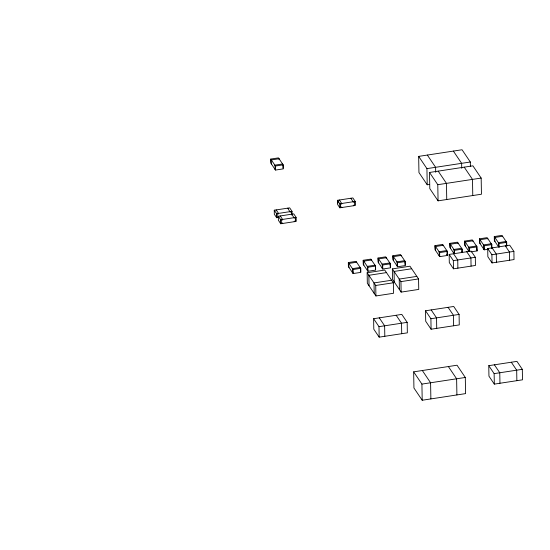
<?xml version="1.0" encoding="UTF-8"?>
<svg xmlns="http://www.w3.org/2000/svg" width="550" height="550" viewBox="0 0 550 550"><rect width="100%" height="100%" fill="white"/><g stroke="black" fill="none" stroke-linecap="round" stroke-linejoin="round"><path stroke-width="0.82" d="M270.751 159.06L278.465 157.877L283.168 164.842L283.236 168.884L275.522 170.06L270.82 163.096L270.751 159.06L275.454 166.024L275.522 170.06M275.454 166.024L283.168 164.842M429.578 184.415L427.212 184.779L418.949 172.535L418.667 156.386L462.048 149.758L470.319 162.002L470.388 166.251M418.667 156.386L426.931 168.63L470.319 162.002M429.516 172.459L472.904 165.832L481.168 178.069L481.449 194.219L438.068 200.846L429.797 188.609L429.516 172.459L437.786 184.697L438.068 200.846M437.786 184.697L481.168 178.069M337.446 200.303L352.866 197.945L355.217 201.424L355.293 205.466L339.866 207.817L337.514 204.339L337.446 200.303L339.797 203.782L339.866 207.817M278.609 217.436L276.678 217.731L274.326 214.252L274.257 210.21L289.685 207.859L292.036 211.337L292.091 214.569M339.797 203.782L355.217 201.424M274.257 210.21L276.609 213.696L292.036 211.337M278.327 216.239L293.755 213.881L296.106 217.367L296.175 221.403L280.748 223.761L278.396 220.275L278.327 216.239L280.679 219.718L280.748 223.761M278.603 216.989L277.152 217.209L277.097 214.067L278.548 213.847L278.534 213.4L276.183 209.914L276.189 210.368M280.679 219.718L296.106 217.367M434.947 245.63L442.661 244.447L447.363 251.412L447.432 255.447L439.718 256.63L435.016 249.666L434.947 245.63L439.649 252.594L439.718 256.63M461.67 251.866L462.11 252.519L461.608 248.277L453.894 249.452L454.396 253.694L453.956 253.041L453.963 253.495L449.852 247.397L449.783 243.361L457.49 242.186L462.192 249.15L462.254 252.374M476.499 249.604L476.946 250.25L476.438 246.015L468.724 247.191L469.232 251.433L468.793 250.779L468.799 251.226L464.681 245.135L464.612 241.099L472.326 239.917L477.029 246.881L477.098 250.917L470.931 251.859M488.077 249.246L484.22 249.831L479.518 242.866L479.442 238.831L487.156 237.655L491.858 244.619L491.934 248.655M506.165 245.066L506.605 245.719L506.103 241.478L498.389 242.66L498.898 246.902L498.451 246.249L498.465 246.696L494.347 240.604L494.278 236.562L501.992 235.386L506.694 242.351L506.763 246.386M348.329 262.556L356.043 261.374L360.745 268.338L360.821 272.381L353.107 273.556L348.404 266.592L348.329 262.556L353.031 269.521L353.107 273.556M363.165 260.288L370.879 259.112L375.581 266.076L375.65 270.112L367.936 271.288L363.234 264.323L363.165 260.288L367.868 267.252L367.936 271.288M377.994 258.026L385.708 256.843L390.411 263.808L390.479 267.843L382.766 269.026L378.063 262.061L377.994 258.026L382.697 264.99L382.766 269.026M392.831 255.757L400.538 254.581L405.24 261.546L405.316 265.581L397.602 266.757L392.899 259.793L392.831 255.757L397.533 262.721L397.602 266.757M439.649 252.594L447.363 251.412M449.783 243.361L454.486 250.326L462.192 249.15M464.612 241.099L469.315 248.057L477.029 246.881M479.442 238.831L484.144 245.795L491.858 244.619M494.278 236.562L498.981 243.526L506.694 242.351M449.151 254.43L471.13 251.075L475.317 257.276L475.461 265.457L453.482 268.819L449.295 262.611L449.151 254.43L453.337 260.631L453.482 268.819M487.712 248.538L509.692 245.183L513.886 251.384L514.03 259.566L492.044 262.928L487.857 256.726L487.712 248.538L491.899 254.746L492.044 262.928M353.031 269.521L360.745 268.338M367.868 267.252L375.581 266.076M382.697 264.99L390.411 263.808M397.533 262.721L405.24 261.546M367.139 272.752L384.752 270.057L393.346 282.782L393.532 293.274L375.918 295.962L367.324 283.236L367.139 272.752L375.732 285.471L375.918 295.962M392.356 268.895L409.97 266.207L418.557 278.926L418.743 289.417L401.129 292.112L392.535 279.386L392.356 268.895L400.95 281.621L401.129 292.112M453.337 260.631L475.317 257.276M491.899 254.746L513.886 251.384M386.471 272.601L368.857 275.296L369.043 285.787M411.689 268.751L394.075 271.439L394.254 281.93M391.627 280.239L374.014 282.927L374.199 293.418M416.845 276.382L399.231 279.077L399.41 289.568M375.732 285.471L393.346 282.782M400.95 281.621L418.557 278.926M373.622 318.711L401.803 314.401L407.172 322.355L407.351 332.846L379.17 337.15L373.801 329.196L373.622 318.711L378.991 326.659L379.17 337.15M425.535 310.778L453.716 306.474L459.085 314.421L459.264 324.913L431.083 329.223L425.714 321.269L425.535 310.778L430.904 318.732L431.083 329.223M378.991 326.659L407.172 322.355M430.904 318.732L459.085 314.421M413.655 371.848L457.036 365.221L465.3 377.465L465.582 393.614L422.201 400.242L413.937 387.998L413.655 371.848L421.919 384.092L422.201 400.242M488.764 365.674L516.945 361.371L522.314 369.325L522.5 379.816L494.319 384.12L488.95 376.166L488.764 365.674L494.134 373.629L494.319 384.12M421.919 384.092L465.3 377.465M494.134 373.629L522.314 369.325M453.372 151.085L461.636 163.329L461.725 168.314M464.228 167.159L472.491 179.396L472.773 195.546M505.299 245.857L509.486 252.058L509.63 260.239M492.112 247.871L496.299 254.072L496.444 262.254M491.336 247.335L491.776 247.988L491.274 243.746L483.56 244.922L484.062 249.164L483.622 248.511L483.629 248.964M427.343 155.066L435.607 167.303L435.696 172.287M438.192 171.132L446.462 183.37L446.744 199.526M476.513 250.051L477.098 250.917M466.737 251.749L470.924 257.95L471.068 266.131M453.544 253.763L457.737 259.964L457.875 268.146M442.812 245.114L443.259 245.768L443.245 245.321L435.538 246.496L435.545 246.95L435.105 246.297L435.607 250.539M446.841 254.134L447.281 254.788L446.779 250.546L439.065 251.721L439.567 255.963L439.127 255.31L439.134 255.757M446.848 254.581L447.432 255.447M511.308 362.23L516.684 370.184L516.862 380.676M494.402 364.815L499.771 372.769L499.957 383.261M448.078 307.333L453.447 315.288L453.633 325.779M400.696 255.248L401.136 255.901L401.129 255.447L393.415 256.63L393.422 257.077L392.982 256.424L393.484 260.666M431.166 309.918L436.542 317.866L436.721 328.357M385.866 257.51L386.306 258.163L386.299 257.716L378.586 258.892L378.592 259.346L378.152 258.692L378.654 262.934M448.36 366.547L456.624 378.785L456.906 394.934M371.03 259.779L371.47 260.432L371.463 259.978L363.749 261.161L363.756 261.607L363.316 260.954L363.825 265.196M396.165 315.267L401.534 323.214L401.72 333.706M356.201 262.041L356.641 262.694L356.634 262.247L348.92 263.423L348.927 263.876L348.487 263.223L348.989 267.465M422.331 370.521L430.595 382.766L430.877 398.915M278.616 158.544L279.056 159.197L279.049 158.751L271.336 159.926L271.343 160.38L270.903 159.727L271.411 163.969M379.259 317.845L384.629 325.799L384.808 336.291M291.823 214.177L294.181 218.109L295.632 217.883L295.687 221.024L294.236 221.244L294.243 221.698M502.583 236.706L502.576 236.259L494.862 237.435L494.869 237.882L494.429 237.229L494.938 241.471M498.981 243.526L499.049 247.569M487.754 238.975L487.747 238.521L480.033 239.704L480.04 240.151L479.6 239.498L480.102 243.739M484.144 245.795L484.22 249.831M472.918 241.237L472.911 240.79L465.197 241.966L465.211 242.413L464.764 241.766L465.272 246.001M469.315 248.057L469.37 251.288M458.088 243.506L458.081 243.052L450.368 244.234L450.374 244.681L449.934 244.028L450.436 248.27M454.486 250.326L454.541 253.557M426.931 168.63L427.212 184.779M405.158 264.914L404.656 260.673L396.942 261.848L397.444 266.09L397.004 265.437L397.011 265.891M390.328 267.183L389.826 262.941L382.112 264.117L382.614 268.359L382.174 267.706L382.181 268.153M375.437 266.303L375.492 269.445M374.997 265.65L374.99 265.203L367.276 266.379L367.785 270.621L367.338 269.968L367.352 270.421M360.607 268.572L360.663 271.714M360.168 267.919L360.161 267.472L352.447 268.647L352.949 272.889L352.509 272.236L352.516 272.683M353.361 205.755L353.354 205.308L354.798 205.088L354.743 201.946L353.299 202.166L350.941 198.241L350.948 198.688M341.791 207.529L341.784 207.075L340.34 207.295L340.285 204.16L341.729 203.94L341.722 203.486L339.371 200.008L339.377 200.454M337.934 200.674L337.975 203.032M291.617 215.002L291.562 211.86L290.111 212.08L287.753 208.147L287.76 208.601M283.023 165.076L283.078 168.218M282.583 164.422L282.576 163.976L274.863 165.151L275.371 169.393L274.924 168.74L274.938 169.187M282.679 223.465L282.666 223.011L281.222 223.238L281.167 220.096L282.618 219.876L282.604 219.423L280.252 215.944L280.259 216.391M276.609 213.696L276.678 217.731"/></g></svg>
